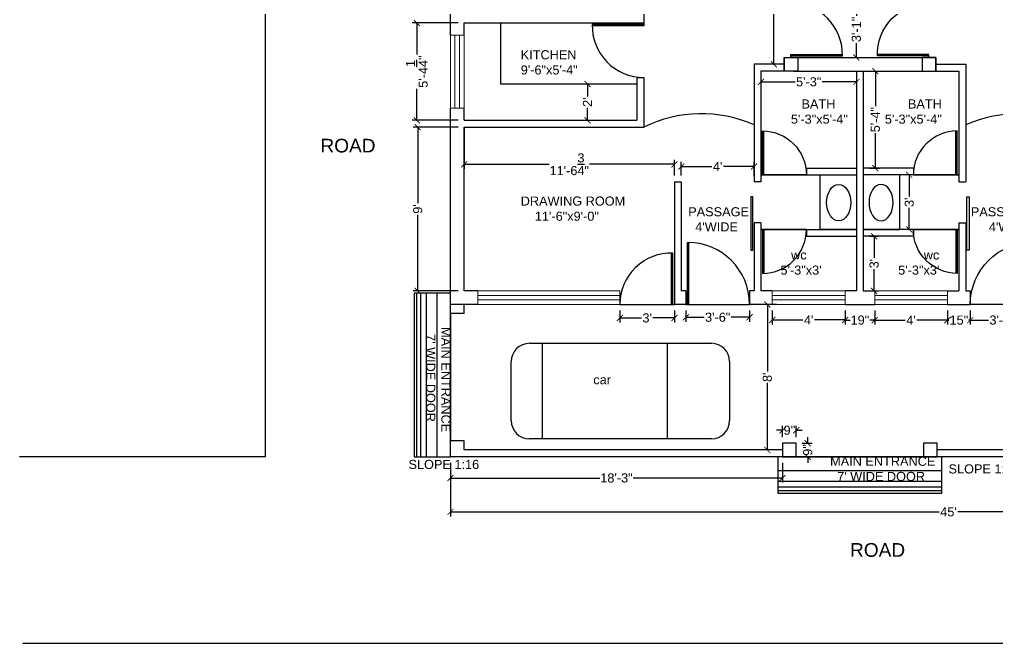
# Model space of a CAD drawing. Header units: inches. Extents: x 1050 to 2206, y 1717 to 2449.
# Drawn here: x 1050 to 1695, y 1717 to 2129 of the extents above; entities that cross this region are included whole.
import ezdxf

# ---------------------------------------------------------------- set-up
doc = ezdxf.new("R2010")
doc.units = ezdxf.units.IN
for name, color, linetype in [('dim', 7, 'Continuous'), ('door', 24, 'Continuous'), ('fur', 161, 'Continuous'), ('stair', 94, 'Continuous'), ('text', 7, 'Continuous'), ('wall', 170, 'Continuous')]:
    doc.layers.add(name, color=color, linetype=linetype)
doc.layers.add('wind', color=26, linetype='Continuous', lineweight=20)
doc.styles.get("Standard").update_dxf_attribs({"font": 'ARIAL.TTF', "height": 6})
doc.dimstyles.new('ISO-25', dxfattribs={"dimtxt": 6, "dimasz": 4, "dimexe": 3, "dimexo": 4, "dimgap": 1, "dimtad": 0, "dimlunit": 4, "dimtxsty": 'Standard', "dimblk": 'ARCHTICK', "dimcen": 2.5, "dimclrd": 3, "dimclre": 256, "dimadec": 0, "dimazin": 0, "dimtfac": 1, "dimtmove": 0, "dimatfit": 3, "dimfxl": 1, "dimlwd": -1, "dimlwe": -1, "dimarcsym": 0})

# ---------------------------------------------------------------- blocks, each defined once
blk = doc.blocks.new('d3')
at = {"layer": 'door'}
for p, q in [((-2, 0), (-2, 34)), ((-1, 0), (-1, 33.99)), ((0, 0), (-2, 0))]:
    blk.add_line(p, q, dxfattribs=at)
blk.add_arc((-2, 0), 34, 88.31459, 180, dxfattribs=at)
blk = doc.blocks.new('d4')
at = {"layer": 'door'}
for p, q in [((0, 0), (0, -30)), ((0, -1), (-29, -1)), ((0, -2), (-28.98, -2))]:
    blk.add_line(p, q, dxfattribs=at)
blk.add_arc((0, -1), 29, 180, 270, dxfattribs=at)
blk = doc.blocks.new('42')
at = {"layer": 'door'}
for p, q in [((1, 0), (1, 41)), ((2, 0), (2, 41)), ((0, 0), (42, 0))]:
    blk.add_line(p, q, dxfattribs=at)
blk.add_arc((1, 0), 41, 0, 90, dxfattribs=at)
blk = doc.blocks.new('_ArchTick')
at = {"color": 0, "linetype": 'ByBlock', "const_width": 0.15}
blk.add_lwpolyline([(-0.5, -0.5), (0.5, 0.5)], dxfattribs=at)
blk = doc.blocks.new('*D90')
at = {"layer": 'Defpoints', "color": 0}
for p in [(1542.9, 1941.07), (1552.93, 1941.07), (1552.93, 1845.07)]:
    blk.add_point(p, dxfattribs=at)
at = {"layer": 'door'}
for p, q in [((1548.93, 1941.07), (1539.9, 1941.07)), ((1548.93, 1845.07), (1539.9, 1845.07))]:
    blk.add_line(p, q, dxfattribs=at)
at = {"layer": 'door', "color": 3}
for p, q in [((1542.9, 1941.07), (1542.9, 1896.83)), ((1542.9, 1845.07), (1542.9, 1889.3))]:
    blk.add_line(p, q, dxfattribs=at)
at = {"layer": 'door', "color": 3, "xscale": 4, "yscale": 4, "zscale": 4}
for p, rotation in [((1542.9, 1941.07), 90), ((1542.9, 1845.07), 270)]:
    blk.add_blockref('_ArchTick', p, dxfattribs=dict(at, rotation=rotation))
at = {"layer": 'door', "color": 0, "insert": (1542.9, 1893.07), "char_height": 6, "attachment_point": 5, "rotation": 90}
blk.add_mtext("8'", dxfattribs=at)
blk = doc.blocks.new('*D91')
at = {"layer": 'Defpoints', "color": 0}
for p in [(1489.18, 1941.07), (1531.18, 1941.07), (1531.18, 1932.64)]:
    blk.add_point(p, dxfattribs=at)
at = {"layer": 'door'}
for p, q in [((1489.18, 1937.07), (1489.18, 1929.64)), ((1531.18, 1937.07), (1531.18, 1929.64))]:
    blk.add_line(p, q, dxfattribs=at)
at = {"layer": 'door', "color": 3}
for p, q in [((1489.18, 1932.64), (1501.21, 1932.64)), ((1531.18, 1932.64), (1519.15, 1932.64))]:
    blk.add_line(p, q, dxfattribs=at)
at = {"layer": 'door', "color": 3, "xscale": 4, "yscale": 4, "zscale": 4, "rotation": 180}
blk.add_blockref('_ArchTick', (1489.18, 1932.64), dxfattribs=at)
at = {"layer": 'door', "color": 3, "xscale": 4, "yscale": 4, "zscale": 4}
blk.add_blockref('_ArchTick', (1531.18, 1932.64), dxfattribs=at)
at = {"layer": 'door', "color": 0, "insert": (1510.18, 1932.64), "char_height": 6, "attachment_point": 5}
blk.add_mtext('3\'-6"', dxfattribs=at)
blk = doc.blocks.new('*D92')
at = {"layer": 'Defpoints', "color": 0}
for p in [(1445.68, 1941.07), (1481.68, 1941.07), (1481.68, 1932.18)]:
    blk.add_point(p, dxfattribs=at)
at = {"layer": 'door'}
for p, q in [((1445.68, 1937.07), (1445.68, 1929.18)), ((1481.68, 1937.07), (1481.68, 1929.18))]:
    blk.add_line(p, q, dxfattribs=at)
at = {"layer": 'door', "color": 3}
for p, q in [((1445.68, 1932.18), (1459.92, 1932.18)), ((1481.68, 1932.18), (1467.44, 1932.18))]:
    blk.add_line(p, q, dxfattribs=at)
at = {"layer": 'door', "color": 3, "xscale": 4, "yscale": 4, "zscale": 4, "rotation": 180}
blk.add_blockref('_ArchTick', (1445.68, 1932.18), dxfattribs=at)
at = {"layer": 'door', "color": 3, "xscale": 4, "yscale": 4, "zscale": 4}
blk.add_blockref('_ArchTick', (1481.68, 1932.18), dxfattribs=at)
at = {"layer": 'door', "color": 0, "insert": (1463.68, 1932.18), "char_height": 6, "attachment_point": 5}
blk.add_mtext("3'", dxfattribs=at)
blk = doc.blocks.new('*D93')
at = {"layer": 'Defpoints', "color": 0}
for p in [(1312.4, 2058.12), (1342.93, 2058.12), (1342.93, 1950.07)]:
    blk.add_point(p, dxfattribs=at)
at = {"layer": 'door'}
for p, q in [((1338.93, 2058.12), (1309.4, 2058.12)), ((1338.93, 1950.07), (1309.4, 1950.07))]:
    blk.add_line(p, q, dxfattribs=at)
at = {"layer": 'door', "color": 3}
for p, q in [((1312.4, 2058.12), (1312.4, 2007.85)), ((1312.4, 1950.07), (1312.4, 2000.33))]:
    blk.add_line(p, q, dxfattribs=at)
at = {"layer": 'door', "color": 3, "xscale": 4, "yscale": 4, "zscale": 4}
for p, rotation in [((1312.4, 2058.12), 90), ((1312.4, 1950.07), 270)]:
    blk.add_blockref('_ArchTick', p, dxfattribs=dict(at, rotation=rotation))
at = {"layer": 'door', "color": 0, "insert": (1312.4, 2004.09), "char_height": 6, "attachment_point": 5, "rotation": 90}
blk.add_mtext("9'", dxfattribs=at)
blk = doc.blocks.new('*D94')
at = {"layer": 'Defpoints', "color": 0}
for p in [(1311.79, 2126.87), (1342.93, 2126.87), (1342.93, 2062.62)]:
    blk.add_point(p, dxfattribs=at)
at = {"layer": 'door'}
for p, q in [((1338.93, 2126.87), (1308.79, 2126.87)), ((1338.93, 2062.62), (1308.79, 2062.62))]:
    blk.add_line(p, q, dxfattribs=at)
at = {"layer": 'door', "color": 3}
for p, q in [((1311.79, 2126.87), (1311.79, 2105.99)), ((1311.79, 2062.62), (1311.79, 2083.49))]:
    blk.add_line(p, q, dxfattribs=at)
at = {"layer": 'door', "color": 3, "xscale": 4, "yscale": 4, "zscale": 4}
for p, rotation in [((1311.79, 2126.87), 90), ((1311.79, 2062.62), 270)]:
    blk.add_blockref('_ArchTick', p, dxfattribs=dict(at, rotation=rotation))
at = {"layer": 'door', "color": 0, "insert": (1311.79, 2094.74), "char_height": 6, "attachment_point": 5, "rotation": 90}
blk.add_mtext('5\'-4{\\H1.000000x;\\S1/4;}"', dxfattribs=at)
blk = doc.blocks.new('*D111')
at = {"layer": 'Defpoints', "color": 0}
for p in [(1553.93, 2255.07), (1547.2, 2099.57), (1553.93, 2099.57)]:
    blk.add_point(p, dxfattribs=at)
at = {"layer": 'door'}
for p, q in [((1549.93, 2255.07), (1544.2, 2255.07)), ((1549.93, 2099.57), (1544.2, 2099.57))]:
    blk.add_line(p, q, dxfattribs=at)
at = {"layer": 'door', "color": 3}
for p, q in [((1547.2, 2255.07), (1547.2, 2192.86)), ((1547.2, 2099.57), (1547.2, 2161.78))]:
    blk.add_line(p, q, dxfattribs=at)
at = {"layer": 'door', "color": 3, "xscale": 4, "yscale": 4, "zscale": 4}
for p, rotation in [((1547.2, 2255.07), 90), ((1547.2, 2099.57), 270)]:
    blk.add_blockref('_ArchTick', p, dxfattribs=dict(at, rotation=rotation))
at = {"layer": 'door', "color": 0, "insert": (1547.2, 2177.32), "char_height": 6, "attachment_point": 5, "rotation": 90}
blk.add_mtext('12\'-11{\\H1.000000x;\\S1/2;}"', dxfattribs=at)
blk = doc.blocks.new('*D112')
at = {"layer": 'Defpoints', "color": 0}
for p in [(1342.93, 2058.12), (1481.68, 2033.58), (1481.68, 2022.12)]:
    blk.add_point(p, dxfattribs=at)
at = {"layer": 'door'}
for p, q in [((1342.93, 2054.12), (1342.93, 2030.58)), ((1481.68, 2026.12), (1481.68, 2036.58))]:
    blk.add_line(p, q, dxfattribs=at)
at = {"layer": 'door', "color": 3}
for p, q in [((1342.93, 2033.58), (1399.01, 2033.58)), ((1481.68, 2033.58), (1425.6, 2033.58))]:
    blk.add_line(p, q, dxfattribs=at)
at = {"layer": 'door', "color": 3, "xscale": 4, "yscale": 4, "zscale": 4, "rotation": 180}
blk.add_blockref('_ArchTick', (1342.93, 2033.58), dxfattribs=at)
at = {"layer": 'door', "color": 3, "xscale": 4, "yscale": 4, "zscale": 4}
blk.add_blockref('_ArchTick', (1481.68, 2033.58), dxfattribs=at)
at = {"layer": 'door', "color": 0, "insert": (1412.31, 2033.58), "char_height": 6, "attachment_point": 5}
blk.add_mtext('11\'-6{\\H1.000000x;\\S3/4;}"', dxfattribs=at)
blk = doc.blocks.new('*D113')
at = {"layer": 'Defpoints', "color": 0}
for p in [(1534.18, 2032.18), (1486.18, 2022.12), (1534.18, 2022.07)]:
    blk.add_point(p, dxfattribs=at)
at = {"layer": 'door'}
for p, q in [((1486.18, 2026.12), (1486.18, 2035.18)), ((1534.18, 2026.07), (1534.18, 2035.18))]:
    blk.add_line(p, q, dxfattribs=at)
at = {"layer": 'door', "color": 3}
for p, q in [((1486.18, 2032.18), (1506.3, 2032.18)), ((1534.18, 2032.18), (1514.06, 2032.18))]:
    blk.add_line(p, q, dxfattribs=at)
at = {"layer": 'door', "color": 3, "xscale": 4, "yscale": 4, "zscale": 4, "rotation": 180}
blk.add_blockref('_ArchTick', (1486.18, 2032.18), dxfattribs=at)
at = {"layer": 'door', "color": 3, "xscale": 4, "yscale": 4, "zscale": 4}
blk.add_blockref('_ArchTick', (1534.18, 2032.18), dxfattribs=at)
at = {"layer": 'door', "color": 0, "insert": (1510.18, 2032.18), "char_height": 6, "attachment_point": 5}
blk.add_mtext("4'", dxfattribs=at)
blk = doc.blocks.new('*D114')
at = {"layer": 'Defpoints', "color": 0}
for p in [(1538.68, 2095.07), (1601.68, 2095.07), (1601.68, 2088)]:
    blk.add_point(p, dxfattribs=at)
at = {"layer": 'door'}
for p, q in [((1538.68, 2091.07), (1538.68, 2085)), ((1601.68, 2091.07), (1601.68, 2085))]:
    blk.add_line(p, q, dxfattribs=at)
at = {"layer": 'door', "color": 3}
for p, q in [((1538.68, 2088), (1561.21, 2088)), ((1601.68, 2088), (1579.16, 2088))]:
    blk.add_line(p, q, dxfattribs=at)
at = {"layer": 'door', "color": 3, "xscale": 4, "yscale": 4, "zscale": 4, "rotation": 180}
blk.add_blockref('_ArchTick', (1538.68, 2088), dxfattribs=at)
at = {"layer": 'door', "color": 3, "xscale": 4, "yscale": 4, "zscale": 4}
blk.add_blockref('_ArchTick', (1601.68, 2088), dxfattribs=at)
at = {"layer": 'door', "color": 0, "insert": (1570.18, 2088), "char_height": 6, "attachment_point": 5}
blk.add_mtext('5\'-3"', dxfattribs=at)
blk = doc.blocks.new('*D115')
at = {"layer": 'Defpoints', "color": 0}
for p in [(1606.18, 2095.07), (1606.18, 2031.07), (1614.15, 2031.07)]:
    blk.add_point(p, dxfattribs=at)
at = {"layer": 'door'}
for p, q in [((1610.18, 2095.07), (1617.15, 2095.07)), ((1610.18, 2031.07), (1617.15, 2031.07))]:
    blk.add_line(p, q, dxfattribs=at)
at = {"layer": 'door', "color": 3}
for p, q in [((1614.15, 2095.07), (1614.15, 2072.04)), ((1614.15, 2031.07), (1614.15, 2054.09))]:
    blk.add_line(p, q, dxfattribs=at)
at = {"layer": 'door', "color": 3, "xscale": 4, "yscale": 4, "zscale": 4}
for p, rotation in [((1614.15, 2095.07), 90), ((1614.15, 2031.07), 270)]:
    blk.add_blockref('_ArchTick', p, dxfattribs=dict(at, rotation=rotation))
at = {"layer": 'door', "color": 0, "insert": (1614.15, 2063.07), "char_height": 6, "attachment_point": 5, "rotation": 90}
blk.add_mtext('5\'-4"', dxfattribs=at)
blk = doc.blocks.new('*D116')
at = {"layer": 'Defpoints', "color": 0}
for p in [(1639.18, 2026.57), (1636.48, 1990.57), (1639.18, 1990.57)]:
    blk.add_point(p, dxfattribs=at)
at = {"layer": 'door'}
for p, q in [((1635.18, 2026.57), (1633.48, 2026.57)), ((1635.18, 1990.57), (1633.48, 1990.57))]:
    blk.add_line(p, q, dxfattribs=at)
at = {"layer": 'door', "color": 3}
for p, q in [((1636.48, 2026.57), (1636.48, 2012.33)), ((1636.48, 1990.57), (1636.48, 2004.81))]:
    blk.add_line(p, q, dxfattribs=at)
at = {"layer": 'door', "color": 3, "xscale": 4, "yscale": 4, "zscale": 4}
for p, rotation in [((1636.48, 2026.57), 90), ((1636.48, 1990.57), 270)]:
    blk.add_blockref('_ArchTick', p, dxfattribs=dict(at, rotation=rotation))
at = {"layer": 'door', "color": 0, "insert": (1636.48, 2008.57), "char_height": 6, "attachment_point": 5, "rotation": 90}
blk.add_mtext("3'", dxfattribs=at)
blk = doc.blocks.new('*D117')
at = {"layer": 'Defpoints', "color": 0}
for p in [(1606.18, 1986.07), (1606.18, 1950.07), (1613.31, 1950.07)]:
    blk.add_point(p, dxfattribs=at)
at = {"layer": 'door'}
for p, q in [((1610.18, 1986.07), (1616.31, 1986.07)), ((1610.18, 1950.07), (1616.31, 1950.07))]:
    blk.add_line(p, q, dxfattribs=at)
at = {"layer": 'door', "color": 3}
for p, q in [((1613.31, 1986.07), (1613.31, 1971.83)), ((1613.31, 1950.07), (1613.31, 1964.31))]:
    blk.add_line(p, q, dxfattribs=at)
at = {"layer": 'door', "color": 3, "xscale": 4, "yscale": 4, "zscale": 4}
for p, rotation in [((1613.31, 1986.07), 90), ((1613.31, 1950.07), 270)]:
    blk.add_blockref('_ArchTick', p, dxfattribs=dict(at, rotation=rotation))
at = {"layer": 'door', "color": 0, "insert": (1613.31, 1968.07), "char_height": 6, "attachment_point": 5, "rotation": 90}
blk.add_mtext("3'", dxfattribs=at)
blk = doc.blocks.new('*D119')
at = {"layer": 'Defpoints', "color": 0}
for p in [(1649.43, 2147.99), (1649.43, 2140.07), (1746.43, 2126.87)]:
    blk.add_point(p, dxfattribs=at)
at = {"layer": 'door'}
for p, q in [((1649.43, 2144.07), (1649.43, 2150.99)), ((1746.43, 2130.87), (1746.43, 2150.99))]:
    blk.add_line(p, q, dxfattribs=at)
at = {"layer": 'door', "color": 3}
for p, q in [((1649.43, 2147.99), (1688.95, 2147.99)), ((1746.43, 2147.99), (1706.91, 2147.99))]:
    blk.add_line(p, q, dxfattribs=at)
at = {"layer": 'door', "color": 3, "xscale": 4, "yscale": 4, "zscale": 4, "rotation": 180}
blk.add_blockref('_ArchTick', (1649.43, 2147.99), dxfattribs=at)
at = {"layer": 'door', "color": 3, "xscale": 4, "yscale": 4, "zscale": 4}
blk.add_blockref('_ArchTick', (1746.43, 2147.99), dxfattribs=at)
at = {"layer": 'door', "color": 0, "insert": (1697.93, 2147.99), "char_height": 6, "attachment_point": 5}
blk.add_mtext('8\'-1"', dxfattribs=at)
blk = doc.blocks.new('*D120')
at = {"layer": 'Defpoints', "color": 0}
for p in [(1598.93, 2141.07), (1598.93, 2104.07), (1601.6, 2104.07)]:
    blk.add_point(p, dxfattribs=at)
at = {"layer": 'door', "color": 3}
for p, q in [((1601.6, 2141.07), (1601.6, 2131.54)), ((1601.6, 2104.07), (1601.6, 2113.6))]:
    blk.add_line(p, q, dxfattribs=at)
at = {"layer": 'door'}
for p, q in [((1602.93, 2141.07), (1604.6, 2141.07)), ((1602.93, 2104.07), (1604.6, 2104.07))]:
    blk.add_line(p, q, dxfattribs=at)
at = {"layer": 'door', "color": 3, "xscale": 4, "yscale": 4, "zscale": 4}
for p, rotation in [((1601.6, 2141.07), 90), ((1601.6, 2104.07), 270)]:
    blk.add_blockref('_ArchTick', p, dxfattribs=dict(at, rotation=rotation))
at = {"layer": 'door', "color": 0, "insert": (1601.6, 2122.57), "char_height": 6, "attachment_point": 5, "rotation": 90}
blk.add_mtext('3\'-1"', dxfattribs=at)
blk = doc.blocks.new('*D123')
at = {"layer": 'Defpoints', "color": 0}
for p in [(1333.93, 1840.57), (1552.93, 1840.57), (1552.93, 1826.58)]:
    blk.add_point(p, dxfattribs=at)
at = {"layer": 'door'}
for p, q in [((1333.93, 1836.57), (1333.93, 1823.58)), ((1552.93, 1836.57), (1552.93, 1823.58))]:
    blk.add_line(p, q, dxfattribs=at)
at = {"layer": 'door', "color": 3}
for p, q in [((1333.93, 1826.58), (1432.41, 1826.58)), ((1552.93, 1826.58), (1454.45, 1826.58))]:
    blk.add_line(p, q, dxfattribs=at)
at = {"layer": 'door', "color": 3, "xscale": 4, "yscale": 4, "zscale": 4, "rotation": 180}
blk.add_blockref('_ArchTick', (1333.93, 1826.58), dxfattribs=at)
at = {"layer": 'door', "color": 3, "xscale": 4, "yscale": 4, "zscale": 4}
blk.add_blockref('_ArchTick', (1552.93, 1826.58), dxfattribs=at)
at = {"layer": 'door', "color": 0, "insert": (1443.43, 1826.58), "char_height": 6, "attachment_point": 5}
blk.add_mtext('18\'-3"', dxfattribs=at)
blk = doc.blocks.new('*D124')
at = {"layer": 'Defpoints', "color": 0}
for p in [(1333.93, 1840.57), (1873.93, 1840.57), (1873.93, 1804.21)]:
    blk.add_point(p, dxfattribs=at)
at = {"layer": 'door'}
for p, q in [((1333.93, 1836.57), (1333.93, 1801.21)), ((1873.93, 1836.57), (1873.93, 1801.21))]:
    blk.add_line(p, q, dxfattribs=at)
at = {"layer": 'door', "color": 3}
for p, q in [((1333.93, 1804.21), (1656.14, 1804.21)), ((1873.93, 1804.21), (1668.56, 1804.21))]:
    blk.add_line(p, q, dxfattribs=at)
at = {"layer": 'door', "color": 3, "xscale": 4, "yscale": 4, "zscale": 4, "rotation": 180}
blk.add_blockref('_ArchTick', (1333.93, 1804.21), dxfattribs=at)
at = {"layer": 'door', "color": 3, "xscale": 4, "yscale": 4, "zscale": 4}
blk.add_blockref('_ArchTick', (1873.93, 1804.21), dxfattribs=at)
at = {"layer": 'door', "color": 0, "insert": (1662.35, 1804.21), "char_height": 6, "attachment_point": 5}
blk.add_mtext("45'", dxfattribs=at)
blk = doc.blocks.new('*D130')
at = {"layer": 'Defpoints', "color": 0}
for p in [(1561.93, 1858.11), (1552.93, 1849.57), (1561.93, 1849.57)]:
    blk.add_point(p, dxfattribs=at)
at = {"layer": 'door', "color": 3}
for p, q in [((1552.93, 1858.11), (1548.93, 1858.11)), ((1552.93, 1858.11), (1552.98, 1858.11)), ((1561.93, 1858.11), (1561.88, 1858.11)), ((1561.93, 1858.11), (1565.93, 1858.11))]:
    blk.add_line(p, q, dxfattribs=at)
at = {"layer": 'door'}
for p, q in [((1552.93, 1853.57), (1552.93, 1861.11)), ((1561.93, 1853.57), (1561.93, 1861.11))]:
    blk.add_line(p, q, dxfattribs=at)
at = {"layer": 'door', "color": 3, "xscale": 4, "yscale": 4, "zscale": 4}
blk.add_blockref('_ArchTick', (1552.93, 1858.11), dxfattribs=at)
at = {"layer": 'door', "color": 3, "xscale": 4, "yscale": 4, "zscale": 4, "rotation": 180}
blk.add_blockref('_ArchTick', (1561.93, 1858.11), dxfattribs=at)
at = {"layer": 'door', "color": 0, "insert": (1557.43, 1858.11), "char_height": 6, "attachment_point": 5}
blk.add_mtext('9"', dxfattribs=at)
blk = doc.blocks.new('*D131')
at = {"layer": 'Defpoints', "color": 0}
for p in [(1561.93, 1849.57), (1561.93, 1840.57), (1569.53, 1840.57)]:
    blk.add_point(p, dxfattribs=at)
at = {"layer": 'door', "color": 3}
for p, q in [((1569.53, 1849.57), (1569.53, 1853.57)), ((1569.53, 1849.57), (1569.53, 1849.52)), ((1569.53, 1840.57), (1569.53, 1840.62)), ((1569.53, 1840.57), (1569.53, 1836.57))]:
    blk.add_line(p, q, dxfattribs=at)
at = {"layer": 'door'}
for p, q in [((1565.93, 1849.57), (1572.53, 1849.57)), ((1565.93, 1840.57), (1572.53, 1840.57))]:
    blk.add_line(p, q, dxfattribs=at)
at = {"layer": 'door', "color": 3, "xscale": 4, "yscale": 4, "zscale": 4}
for p, rotation in [((1569.53, 1849.57), 270), ((1569.53, 1840.57), 90)]:
    blk.add_blockref('_ArchTick', p, dxfattribs=dict(at, rotation=rotation))
at = {"layer": 'door', "color": 0, "insert": (1569.53, 1845.07), "char_height": 6, "attachment_point": 5, "rotation": 90}
blk.add_mtext('9"', dxfattribs=at)
blk = doc.blocks.new('*D132')
at = {"layer": 'Defpoints', "color": 0}
for p in [(1411.93, 2086.62), (1411.93, 2062.62), (1424.31, 2062.62)]:
    blk.add_point(p, dxfattribs=at)
at = {"layer": 'door'}
for p, q in [((1415.93, 2086.62), (1427.31, 2086.62)), ((1415.93, 2062.62), (1427.31, 2062.62))]:
    blk.add_line(p, q, dxfattribs=at)
at = {"layer": 'door', "color": 3}
for p, q in [((1424.31, 2086.62), (1424.31, 2078.43)), ((1424.31, 2062.62), (1424.31, 2070.81))]:
    blk.add_line(p, q, dxfattribs=at)
at = {"layer": 'door', "color": 3, "xscale": 4, "yscale": 4, "zscale": 4}
for p, rotation in [((1424.31, 2086.62), 90), ((1424.31, 2062.62), 270)]:
    blk.add_blockref('_ArchTick', p, dxfattribs=dict(at, rotation=rotation))
at = {"layer": 'door', "color": 0, "insert": (1424.31, 2074.62), "char_height": 6, "attachment_point": 5, "rotation": 90}
blk.add_mtext("2'", dxfattribs=at)
blk = doc.blocks.new('*D137')
at = {"layer": 'Defpoints', "color": 0}
for p in [(1676.68, 1941.07), (1718.68, 1941.07), (1676.68, 1930.77)]:
    blk.add_point(p, dxfattribs=at)
at = {"layer": 'door'}
for p, q in [((1676.68, 1937.07), (1676.68, 1927.77)), ((1718.68, 1937.07), (1718.68, 1927.77))]:
    blk.add_line(p, q, dxfattribs=at)
at = {"layer": 'door', "color": 3}
for p, q in [((1676.68, 1930.77), (1688.71, 1930.77)), ((1718.68, 1930.77), (1706.65, 1930.77))]:
    blk.add_line(p, q, dxfattribs=at)
at = {"layer": 'door', "color": 3, "xscale": 4, "yscale": 4, "zscale": 4, "rotation": 180}
blk.add_blockref('_ArchTick', (1676.68, 1930.77), dxfattribs=at)
at = {"layer": 'door', "color": 3, "xscale": 4, "yscale": 4, "zscale": 4}
blk.add_blockref('_ArchTick', (1718.68, 1930.77), dxfattribs=at)
at = {"layer": 'door', "color": 0, "insert": (1697.68, 1930.77), "char_height": 6, "attachment_point": 5}
blk.add_mtext('3\'-6"', dxfattribs=at)
blk = doc.blocks.new('*D138')
at = {"layer": 'Defpoints', "color": 0}
for p in [(1661.68, 1941.07), (1676.68, 1941.07), (1661.68, 1930.77)]:
    blk.add_point(p, dxfattribs=at)
at = {"layer": 'door'}
for p, q in [((1661.68, 1937.07), (1661.68, 1927.77)), ((1676.68, 1937.07), (1676.68, 1927.77))]:
    blk.add_line(p, q, dxfattribs=at)
at = {"layer": 'door', "color": 3}
for p, q in [((1661.68, 1930.77), (1662.68, 1930.77)), ((1676.68, 1930.77), (1675.68, 1930.77))]:
    blk.add_line(p, q, dxfattribs=at)
at = {"layer": 'door', "color": 3, "xscale": 4, "yscale": 4, "zscale": 4, "rotation": 180}
blk.add_blockref('_ArchTick', (1661.68, 1930.77), dxfattribs=at)
at = {"layer": 'door', "color": 3, "xscale": 4, "yscale": 4, "zscale": 4}
blk.add_blockref('_ArchTick', (1676.68, 1930.77), dxfattribs=at)
at = {"layer": 'door', "color": 0, "insert": (1669.18, 1930.77), "char_height": 6, "attachment_point": 5}
blk.add_mtext('15"', dxfattribs=at)
blk = doc.blocks.new('*D139')
at = {"layer": 'Defpoints', "color": 0}
for p in [(1613.68, 1941.07), (1661.68, 1941.07), (1613.68, 1930.77)]:
    blk.add_point(p, dxfattribs=at)
at = {"layer": 'door'}
for p, q in [((1613.68, 1937.07), (1613.68, 1927.77)), ((1661.68, 1937.07), (1661.68, 1927.77))]:
    blk.add_line(p, q, dxfattribs=at)
at = {"layer": 'door', "color": 3}
for p, q in [((1613.68, 1930.77), (1633.8, 1930.77)), ((1661.68, 1930.77), (1641.56, 1930.77))]:
    blk.add_line(p, q, dxfattribs=at)
at = {"layer": 'door', "color": 3, "xscale": 4, "yscale": 4, "zscale": 4, "rotation": 180}
blk.add_blockref('_ArchTick', (1613.68, 1930.77), dxfattribs=at)
at = {"layer": 'door', "color": 3, "xscale": 4, "yscale": 4, "zscale": 4}
blk.add_blockref('_ArchTick', (1661.68, 1930.77), dxfattribs=at)
at = {"layer": 'door', "color": 0, "insert": (1637.68, 1930.77), "char_height": 6, "attachment_point": 5}
blk.add_mtext("4'", dxfattribs=at)
blk = doc.blocks.new('*D140')
at = {"layer": 'Defpoints', "color": 0}
for p in [(1594.18, 1941.07), (1613.68, 1941.07), (1594.18, 1930.77)]:
    blk.add_point(p, dxfattribs=at)
at = {"layer": 'door'}
for p, q in [((1594.18, 1937.07), (1594.18, 1927.77)), ((1613.68, 1937.07), (1613.68, 1927.77))]:
    blk.add_line(p, q, dxfattribs=at)
at = {"layer": 'door', "color": 3}
for p, q in [((1594.18, 1930.77), (1597.43, 1930.77)), ((1613.68, 1930.77), (1610.43, 1930.77))]:
    blk.add_line(p, q, dxfattribs=at)
at = {"layer": 'door', "color": 3, "xscale": 4, "yscale": 4, "zscale": 4, "rotation": 180}
blk.add_blockref('_ArchTick', (1594.18, 1930.77), dxfattribs=at)
at = {"layer": 'door', "color": 3, "xscale": 4, "yscale": 4, "zscale": 4}
blk.add_blockref('_ArchTick', (1613.68, 1930.77), dxfattribs=at)
at = {"layer": 'door', "color": 0, "insert": (1603.93, 1930.77), "char_height": 6, "attachment_point": 5}
blk.add_mtext('19"', dxfattribs=at)
blk = doc.blocks.new('*D141')
at = {"layer": 'Defpoints', "color": 0}
for p in [(1546.18, 1941.07), (1594.18, 1941.07), (1546.18, 1930.88)]:
    blk.add_point(p, dxfattribs=at)
at = {"layer": 'door'}
for p, q in [((1546.18, 1937.07), (1546.18, 1927.88)), ((1594.18, 1937.07), (1594.18, 1927.88))]:
    blk.add_line(p, q, dxfattribs=at)
at = {"layer": 'door', "color": 3}
for p, q in [((1546.18, 1930.88), (1566.3, 1930.88)), ((1594.18, 1930.88), (1574.06, 1930.88))]:
    blk.add_line(p, q, dxfattribs=at)
at = {"layer": 'door', "color": 3, "xscale": 4, "yscale": 4, "zscale": 4, "rotation": 180}
blk.add_blockref('_ArchTick', (1546.18, 1930.88), dxfattribs=at)
at = {"layer": 'door', "color": 3, "xscale": 4, "yscale": 4, "zscale": 4}
blk.add_blockref('_ArchTick', (1594.18, 1930.88), dxfattribs=at)
at = {"layer": 'door', "color": 0, "insert": (1570.18, 1930.88), "char_height": 6, "attachment_point": 5}
blk.add_mtext("4'", dxfattribs=at)

msp = doc.modelspace()

# ---------------------------------------------------------------- linework, layer by layer
at = {"layer": 'dim'}
for p, q in [((1211.929, 1840.569), (1211.929, 2404.569)), ((1553.931, 2104.069), (1553.931, 2095.069)), ((1653.931, 2104.069), (1653.931, 2095.069)), ((1418.177, 2058.119), (1461.431, 2058.119)), ((1568.681, 2026.569), (1538.681, 2026.569)), ((1639.181, 2026.569), (1669.181, 2026.569)), ((1538.681, 2022.069), (1534.181, 2022.069)), ((1669.181, 2022.069), (1673.681, 2022.069)), ((1568.681, 1990.569), (1538.681, 1990.569)), ((1639.181, 1990.569), (1669.181, 1990.569)), ((1211.929, 1840.569), (1049.822, 1840.569)), ((2206.095, 1717.396), (1051.913, 1717.396))]:
    msp.add_line(p, q, dxfattribs=at)
at = {"layer": 'door'}
for p, q in [((1445.681, 1941.069), (1481.681, 1941.069)), ((1333.931, 1935.069), (1333.931, 1851.069)), ((1394.509, 1915.462), (1394.509, 1852.45)), ((1476.759, 1915.462), (1476.759, 1852.45)), ((1561.931, 1840.569), (1645.931, 1840.569))]:
    msp.add_line(p, q, dxfattribs=at)
for points in [[(1553.931, 2104.069), (1562.931, 2104.069), (1562.931, 2095.069), (1553.931, 2095.069)], [(1653.931, 2104.069), (1644.931, 2104.069), (1644.931, 2095.069), (1653.931, 2095.069)], [(1533.405, 2012.187), (1531.981, 2012.187), (1531.981, 1976.924), (1533.405, 1976.924)], [(1674.456, 2012.187), (1675.881, 2012.187), (1675.881, 1976.924), (1674.456, 1976.924)], [(1561.931, 1849.569), (1552.931, 1849.569), (1552.931, 1840.569), (1561.931, 1840.569)], [(1654.931, 1849.569), (1645.931, 1849.569), (1645.931, 1840.569), (1654.931, 1840.569)]]:
    msp.add_lwpolyline(points, close=True, dxfattribs=at)
for points in [[(1386.032, 1915.462), (1506.01, 1915.462)], [(1374.032, 1864.45), (1374.032, 1903.462)], [(1518.01, 1903.462), (1518.01, 1864.45)], [(1506.01, 1852.45), (1386.032, 1852.45)]]:
    msp.add_lwpolyline(points, dxfattribs=at)
for centre, radius, start, end in [((1499.498, 1980.738), 86.238, 66.285713, 116.194748), ((1708.364, 1980.738), 86.238, 63.805252, 113.714287), ((1386.032, 1903.462), 12, 90, 180), ((1506.01, 1903.462), 12, 0, 90), ((1386.032, 1864.45), 12, 180, 270), ((1506.01, 1864.45), 12, 270, 0)]:
    msp.add_arc(centre, radius, start, end, dxfattribs=at)
at = {"layer": 'fur'}
for p, q in [((1366.931, 2126.869), (1366.931, 2086.619)), ((1366.931, 2086.619), (1456.931, 2086.619))]:
    msp.add_line(p, q, dxfattribs=at)
for points in [[(1577.681, 2026.569), (1601.681, 2026.569), (1601.681, 1990.569), (1577.681, 1990.569)], [(1630.181, 2026.569), (1606.181, 2026.569), (1606.181, 1990.569), (1630.181, 1990.569)]]:
    msp.add_lwpolyline(points, close=True, dxfattribs=at)
msp.add_ellipse((1589.956, 2008.337), major_axis=(0, -12.008), ratio=0.6632689, start_param=-3.141592653589793, end_param=3.141592653589793, dxfattribs=at)
at = {"layer": 'fur', "extrusion": (0, 0, -1)}
msp.add_ellipse((1617.906, 2008.337), major_axis=(0, -12.008), ratio=0.6632689, start_param=-3.141592653589793, end_param=3.141592653589793, dxfattribs=at)
at = {"layer": 'stair'}
for p, q in [((1311.602, 1948.569), (1311.602, 1840.569)), ((1314.107, 1948.569), (1314.107, 1840.569)), ((1317.866, 1948.569), (1317.866, 1840.569)), ((1324.966, 1948.569), (1324.966, 1840.569)), ((1549.931, 1831.604), (1657.931, 1831.604)), ((1549.931, 1824.504), (1657.931, 1824.504)), ((1549.931, 1820.745), (1657.931, 1820.745)), ((1549.931, 1818.239), (1657.931, 1818.239))]:
    msp.add_line(p, q, dxfattribs=at)
for points in [[(1333.931, 1840.569), (1333.931, 1948.569), (1309.931, 1948.569), (1309.931, 1840.569)], [(1657.931, 1840.569), (1549.931, 1840.569), (1549.931, 1816.569), (1657.931, 1816.569)]]:
    msp.add_lwpolyline(points, close=True, dxfattribs=at)
at = {"layer": 'wall'}
for p, q in [((1461.431, 2239.469), (1461.431, 2126.869)), ((1342.931, 2126.869), (1461.431, 2126.869)), ((1553.931, 2104.069), (1653.931, 2104.069)), ((1534.181, 2099.569), (1534.181, 2022.069)), ((1553.931, 2099.569), (1534.181, 2099.569)), ((1653.931, 2099.569), (1673.681, 2099.569)), ((1673.681, 2099.569), (1673.681, 2022.069)), ((1456.931, 2090.869), (1461.431, 2090.869)), ((1456.931, 2090.869), (1456.931, 2062.619)), ((1461.431, 2090.869), (1461.431, 2058.119)), ((1538.681, 2095.069), (1538.681, 2022.069)), ((1553.931, 2095.069), (1538.681, 2095.069)), ((1560.422, 2095.069), (1653.931, 2095.069)), ((1601.681, 2095.069), (1601.681, 1950.069)), ((1606.181, 2095.069), (1606.181, 1950.069)), ((1653.931, 2095.069), (1669.181, 2095.069)), ((1669.181, 2095.069), (1669.181, 2022.069)), ((1342.931, 2062.619), (1456.931, 2062.619)), ((1342.931, 2058.119), (1461.431, 2058.119)), ((1342.931, 2058.119), (1342.931, 2053.916)), ((1568.681, 2031.069), (1601.681, 2031.069)), ((1568.681, 2031.069), (1568.681, 2026.569)), ((1568.681, 2026.569), (1601.681, 2026.569)), ((1639.181, 2031.069), (1606.181, 2031.069)), ((1639.181, 2026.569), (1606.181, 2026.569)), ((1639.181, 2031.069), (1639.181, 2026.569)), ((1481.681, 2022.119), (1481.681, 1941.069)), ((1481.681, 2022.119), (1486.181, 2022.119)), ((1486.181, 2022.119), (1486.181, 1950.069)), ((1538.681, 1995.069), (1534.181, 1995.069)), ((1534.181, 1995.069), (1534.181, 1950.069)), ((1538.681, 1995.069), (1538.681, 1950.069)), ((1669.181, 1995.069), (1669.181, 1950.069)), ((1669.181, 1995.069), (1673.681, 1995.069)), ((1673.681, 1995.069), (1673.681, 1950.069)), ((1568.681, 1990.569), (1601.681, 1990.569)), ((1568.681, 1990.569), (1568.681, 1986.069)), ((1568.681, 1986.069), (1601.681, 1986.069)), ((1639.181, 1990.569), (1606.181, 1990.569)), ((1639.181, 1986.069), (1606.181, 1986.069)), ((1639.181, 1990.569), (1639.181, 1986.069)), ((1351.931, 1950.069), (1342.931, 1950.069)), ((1489.181, 1950.069), (1486.181, 1950.069)), ((1489.181, 1950.069), (1489.181, 1941.069)), ((1534.181, 1950.069), (1531.181, 1950.069)), ((1531.181, 1950.069), (1531.181, 1941.069)), ((1531.181, 1950.069), (1531.181, 1941.069)), ((1546.181, 1950.069), (1538.681, 1950.069)), ((1601.681, 1950.069), (1594.181, 1950.069)), ((1606.181, 1950.069), (1613.681, 1950.069)), ((1661.681, 1950.069), (1669.181, 1950.069)), ((1673.681, 1950.069), (1676.681, 1950.069)), ((1676.681, 1950.069), (1676.681, 1941.069)), ((1676.681, 1950.069), (1676.681, 1941.069)), ((1351.931, 1941.069), (1333.931, 1941.069)), ((1489.181, 1941.069), (1481.681, 1941.069)), ((1546.181, 1941.069), (1531.181, 1941.069)), ((1594.181, 1941.069), (1613.681, 1941.069)), ((1661.681, 1941.069), (1676.681, 1941.069)), ((1342.931, 1935.069), (1333.931, 1935.069)), ((1342.931, 1851.069), (1333.931, 1851.069))]:
    msp.add_line(p, q, dxfattribs=at)
for points in [[(1333.931, 2118.744), (1333.931, 2137.469)], [(1342.931, 2118.744), (1342.931, 2126.869)], [(1333.931, 1935.069), (1333.931, 2070.744)], [(1342.931, 2062.619), (1342.931, 2070.744)], [(1873.931, 2070.744), (1873.931, 1840.569), (1645.931, 1840.569)], [(1342.931, 1950.069), (1342.931, 2058.119)], [(1342.931, 1935.069), (1342.931, 1941.069)], [(1864.931, 1941.069), (1864.931, 1845.069), (1654.931, 1845.069)], [(1561.931, 1840.569), (1333.931, 1840.569), (1333.931, 1851.069)], [(1552.931, 1845.069), (1342.931, 1845.069), (1342.931, 1851.069)]]:
    msp.add_lwpolyline(points, dxfattribs=at)
at = {"layer": 'wind'}
for points in [[(1342.931, 2118.744), (1342.931, 2070.744), (1333.931, 2070.744), (1333.931, 2118.744)], [(1339.931, 2118.744), (1339.931, 2070.744), (1336.931, 2070.744), (1336.931, 2118.744)], [(1351.931, 1950.069), (1445.681, 1950.069), (1445.681, 1941.069), (1351.931, 1941.069)], [(1546.181, 1950.069), (1594.181, 1950.069), (1594.181, 1941.069), (1546.181, 1941.069)], [(1661.681, 1950.069), (1613.681, 1950.069), (1613.681, 1941.069), (1661.681, 1941.069)], [(1351.931, 1947.069), (1445.681, 1947.069), (1445.681, 1944.069), (1351.931, 1944.069)], [(1546.181, 1947.069), (1594.18, 1947.069), (1594.18, 1944.069), (1546.181, 1944.069)], [(1661.681, 1947.069), (1613.682, 1947.069), (1613.682, 1944.069), (1661.681, 1944.069)]]:
    msp.add_lwpolyline(points, close=True, dxfattribs=at)

# ---------------------------------------------------------------- block references
at = {"layer": 'door'}
for name, p, rotation in [('d3', (1558.431, 2104.069), 270), ('d3', (1461.431, 2126.869), 90), ('d4', (1669.181, 2026.569), 270), ('d4', (1538.681, 1990.569), 90)]:
    msp.add_blockref(name, p, dxfattribs=dict(at, rotation=rotation))
at = {"layer": 'door', "xscale": -1}
for name, p, rotation in [('d3', (1649.431, 2104.069), 90), ('d4', (1538.681, 2026.569), 90), ('d4', (1669.181, 1990.569), 270)]:
    msp.add_blockref(name, p, dxfattribs=dict(at, rotation=rotation))
at = {"layer": 'door'}
for name, p in [('42', (1489.181, 1941.069)), ('d3', (1481.681, 1941.069))]:
    msp.add_blockref(name, p, dxfattribs=at)
at = {"layer": 'door', "xscale": -1}
msp.add_blockref('42', (1718.681, 1941.069), dxfattribs=at)

# ---------------------------------------------------------------- texts
at = {"layer": 'text'}
for s, insert, char_height, width, attachment_point in [('KITCHEN\\P9\'-6"x5\'-4"', (1380.295, 2108.878), 6, 87.54885, 1), ('\\A1;   BATH\\P5\'-3"x5\'-4"', (1558.445, 2076.396), 6, 87.54885, 1), ('\\A1;   BATH\\P5\'-3"x5\'-4"', (1657.946, 2076.396), 6, 87.54885, 3), ('\\A1;{\\fArial|b0|i0|c0|p34;ROAD }', (1248.226, 2050.408), 9, 131.06795, 1), ('DRAWING ROOM\\P    11\'-6"x9\'-0"', (1380.295, 2012.337), 6, 87.54885, 1), ("PASSAGE \\P  4'WIDE", (1490.717, 2005.259), 6, 87.54885, 1), ("PASSAGE \\P  4'WIDE", (1717.145, 2005.259), 6, 87.54885, 3), ('\\A1;   wc\\P5\'-3"x3\'', (1551.559, 1976.772), 6, 87.54885, 1), ('\\A1;   wc\\P5\'-3"x3\'', (1656.303, 1976.772), 6, 87.54885, 3), ('car', (1428.152, 1894.436), 6, 87.54885, 1), ('\\A1;{\\fArial|b0|i0|c0|p34;SLOPE 1:16}', (1306.295, 1838.55), 6, 131.06795, 1), ("\\A1;{\\fArial|b0|i0|c0|p34;MAIN ENTRANCE\\P  7' WIDE DOOR}", (1584.302, 1840.616), 6, 131.06795, 1), ('\\A1;{\\fArial|b0|i0|c0|p34;SLOPE 1:16}', (1662.386, 1835.589), 6, 131.06795, 1), ('\\A1;{\\fArial|b0|i0|c0|p34;ROAD }', (1597.443, 1783.604), 9, 131.06795, 1)]:
    msp.add_mtext(s, dxfattribs=dict(at, insert=insert, char_height=char_height, width=width, attachment_point=attachment_point))
at = {"layer": 'text', "insert": (1333.978, 1926.198), "char_height": 6, "width": 131.06795, "attachment_point": 1, "rotation": 270}
msp.add_mtext("\\A1;{\\fArial|b0|i0|c0|p34;MAIN ENTRANCE\\P  7' WIDE DOOR}", dxfattribs=at)

# ---------------------------------------------------------------- dimensions: what is measured, and where the dimension line sits
at = {"layer": 'door'}
for base, p1, p2, picture, middle in [((1547.2, 2099.569), (1553.931, 2255.069), (1553.931, 2099.569), '*D111', (1547.2, 2177.319)), ((1601.601, 2104.069), (1598.931, 2141.069), (1598.931, 2104.069), '*D120', (1601.601, 2122.569)), ((1311.789, 2126.869), (1342.931, 2062.619), (1342.931, 2126.869), '*D94', (1311.789, 2094.744)), ((1614.149, 2031.069), (1606.181, 2095.069), (1606.181, 2031.069), '*D115', (1614.149, 2063.069)), ((1424.314, 2062.619), (1411.931, 2086.619), (1411.931, 2062.619), '*D132', (1424.314, 2074.619)), ((1312.396, 2058.119), (1342.931, 1950.069), (1342.931, 2058.119), '*D93', (1312.396, 2004.094)), ((1636.48, 1990.569), (1639.181, 2026.569), (1639.181, 1990.569), '*D116', (1636.48, 2008.569)), ((1613.312, 1950.069), (1606.181, 1986.069), (1606.181, 1950.069), '*D117', (1613.312, 1968.069)), ((1542.902, 1941.069), (1552.931, 1845.069), (1552.931, 1941.069), '*D90', (1542.902, 1893.069)), ((1569.528, 1840.569), (1561.931, 1849.569), (1561.931, 1840.569), '*D131', (1569.528, 1845.069))]:
    dim = msp.add_linear_dim(base=base, p1=p1, p2=p2, angle=90, dimstyle='ISO-25', dxfattribs=at)
    dim.commit()
    dim.dimension.update_dxf_attribs({"geometry": picture, "text_midpoint": middle})
for base, p1, p2, picture, middle in [((1649.431, 2147.986), (1746.431, 2126.869), (1649.431, 2140.069), '*D119', (1697.931, 2147.986)), ((1601.681, 2088.002), (1538.681, 2095.069), (1601.681, 2095.069), '*D114', (1570.181, 2088.002)), ((1481.681, 2033.579), (1342.931, 2058.119), (1481.681, 2022.119), '*D112', (1412.306, 2033.579)), ((1534.181, 2032.179), (1486.181, 2022.119), (1534.181, 2022.069), '*D113', (1510.181, 2032.179)), ((1481.681, 1932.183), (1445.681, 1941.069), (1481.681, 1941.069), '*D92', (1463.681, 1932.183)), ((1531.181, 1932.636), (1489.181, 1941.069), (1531.181, 1941.069), '*D91', (1510.181, 1932.636)), ((1546.181, 1930.884), (1594.181, 1941.069), (1546.181, 1941.069), '*D141', (1570.181, 1930.884)), ((1613.681, 1930.769), (1661.681, 1941.069), (1613.681, 1941.069), '*D139', (1637.681, 1930.769)), ((1676.681, 1930.769), (1718.681, 1941.069), (1676.681, 1941.069), '*D137', (1697.681, 1930.769)), ((1561.931, 1858.115), (1552.931, 1849.569), (1561.931, 1849.569), '*D130', (1557.431, 1858.115)), ((1552.931, 1826.584), (1333.931, 1840.569), (1552.931, 1840.569), '*D123', (1443.431, 1826.584))]:
    dim = msp.add_linear_dim(base=base, p1=p1, p2=p2, dimstyle='ISO-25', dxfattribs=at)
    dim.commit()
    dim.dimension.update_dxf_attribs({"geometry": picture, "text_midpoint": middle})
for base, p1, p2, text, picture, middle in [((1594.181, 1930.769), (1613.681, 1941.069), (1594.181, 1941.069), '19"', '*D140', (1603.931, 1930.769)), ((1661.681, 1930.769), (1676.681, 1941.069), (1661.681, 1941.069), '15"', '*D138', (1669.181, 1930.769))]:
    dim = msp.add_linear_dim(base=base, p1=p1, p2=p2, text=text, dimstyle='ISO-25', dxfattribs=at)
    dim.commit()
    dim.dimension.update_dxf_attribs({"geometry": picture, "text_midpoint": middle})
dim = msp.add_linear_dim(base=(1873.931, 1804.211), p1=(1333.931, 1840.569), p2=(1873.931, 1840.569), dimstyle='ISO-25', dxfattribs=at)
dim.commit()
dim.dimension.update_dxf_attribs({"geometry": '*D124', "text_midpoint": (1662.348, 1804.211), "dimtype": 160})

doc.saveas('drawing.dxf')
